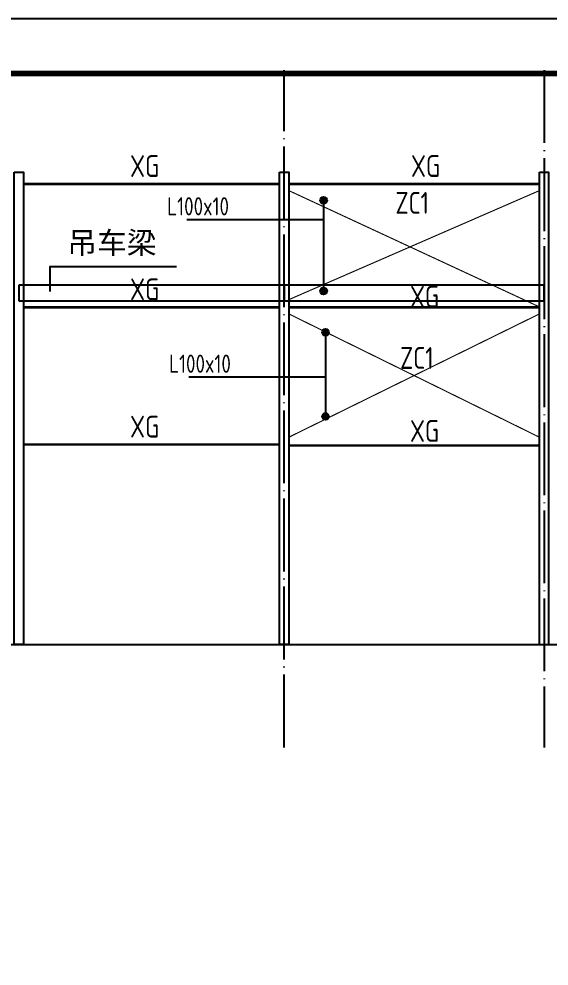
# Model space of a CAD drawing. Extents: x 69728788 to 149766163, y 20718153 to 43663798.
# Drawn here: x 74905635 to 74920220, y 21188486 to 21214524 of the extents above; entities that cross this region are included whole.
import ezdxf
from ezdxf.enums import TextEntityAlignment as Align

# ---------------------------------------------------------------- set-up
doc = ezdxf.new("R2010")
doc.units = 0
doc.header["$LTSCALE"] = 1000
doc.header["$MEASUREMENT"] = 0
doc.linetypes.add('DOTE', pattern=[2.42, 2, -0.2, 0.02, -0.2])
doc.linetypes.add('z', pattern=[36, 30, -2.5, 1, -2.5])
doc.layers.get('0').update_dxf_attribs({"linetype": 'CONTINUOUS'})
for name, color, linetype in [('DOTE', 251, 'DOTE'), ('PUB_DIM', 3, 'CONTINUOUS'), ('PUB_TEXT', 7, 'CONTINUOUS'), ('PUB_TITLE', 4, 'CONTINUOUS'), ('S', 2, 'CONTINUOUS'), ('SAXIS', 253, 'z'), ('钢柱', 3, 'CONTINUOUS')]:
    doc.layers.add(name, color=color, linetype=linetype)
doc.styles.add('_HZDX', font='atssdeng.shx', dxfattribs={"width": 0.8, "bigfont": 'atssdchn.shx'})
doc.styles.add('H1', font='', dxfattribs={"width": 0.7, "height": 300})
doc.styles.add('TSSD_Rein', font='atssdeng.shx', dxfattribs={"width": 0.7, "bigfont": 'atssdchn.shx'})
doc.styles.get('H1').set_extended_font_data('SimSun')

msp = doc.modelspace()

# ---------------------------------------------------------------- hatches: boundary and pattern name
at = {"layer": 'PUB_DIM'}
for points in [[(74913924.3, 21209537, 1), (74914112, 21209537, 1)], [(74913924.3, 21207045.2, 1), (74914112, 21207045.2, 1)], [(74913976.2, 21205908.2, 1), (74914163.9, 21205908.2, 1)], [(74913976.2, 21203595.6, 1), (74914163.9, 21203595.6, 1)]]:
    msp.add_hatch(color=256, dxfattribs=at).paths.add_polyline_path(points)

# ---------------------------------------------------------------- linework, layer by layer
msp.add_lwpolyline([(74906490.6, 21207031.8), (74906490.6, 21207714.8), (74909972.7, 21207714.8)])
at = {"const_width": 50}
msp.add_lwpolyline([(74923267.4, 21197323.6), (74891420.2, 21197323.6)], dxfattribs=at)
at = {"layer": 'DOTE', "color": 252, "linetype": 'DOTE'}
for p, q in [((74912932.9, 21194497.7), (74912932.9, 21213113.9)), ((74920082.9, 21213113.9), (74920082.9, 21194497.7))]:
    msp.add_line(p, q, dxfattribs=at)
at = {"layer": 'PUB_DIM'}
for p, q in [((74914018.2, 21209518.4), (74914018.2, 21207045.2)), ((74914018.2, 21209003.9), (74910258.9, 21209003.9)), ((74914070, 21205889.6), (74914070, 21203595.6)), ((74914070, 21204676.4), (74910310.7, 21204676.4))]:
    msp.add_line(p, q, dxfattribs=at)
for centre in [(74914018.2, 21209537), (74914018.2, 21207045.2), (74914070, 21205908.2), (74914070, 21203595.6)]:
    msp.add_circle(centre, 93.9, dxfattribs=at)
at = {"layer": 'PUB_TITLE'}
msp.add_lwpolyline([(74843468.9, 21151524.5), (74932568.9, 21151524.5), (74932568.9, 21214524.5), (74843468.9, 21214524.5)], close=True, dxfattribs=at)
at = {"layer": 'PUB_TITLE', "const_width": 150}
msp.add_lwpolyline([(74847218.9, 21153024.5), (74931068.9, 21153024.5), (74931068.9, 21213024.5), (74847218.9, 21213024.5)], close=True, dxfattribs=at)
at = {"layer": 'PUB_TITLE', "const_width": 30}
for points in [[(74913057.9, 21206805.6), (74919957.9, 21209806.7)], [(74913057.9, 21209806.7), (74919957.9, 21206605.6)], [(74913057.9, 21206805.6), (74919957.9, 21209806.7)], [(74913057.9, 21209806.7), (74919957.9, 21206605.6)], [(74913057.9, 21203023.7), (74919957.9, 21206416.7)], [(74913057.9, 21206416.7), (74919957.9, 21203023.7)], [(74913057.9, 21203023.7), (74919957.9, 21206416.7)], [(74913057.9, 21206416.7), (74919957.9, 21203023.7)]]:
    msp.add_lwpolyline(points, dxfattribs=at)
at = {"layer": 'S', "ltscale": 100, "const_width": 70}
for points in [[(74905757.9, 21209988.7), (74912807.9, 21209988.7)], [(74913057.9, 21209988.7), (74919957.9, 21209988.7)], [(74905757.9, 21206598.7), (74912807.9, 21206598.7)], [(74913057.9, 21206598.7), (74919957.9, 21206598.7)], [(74905757.9, 21202823.7), (74912807.9, 21202823.7)], [(74913057.9, 21202798.7), (74919957.9, 21202798.7)]]:
    msp.add_lwpolyline(points, dxfattribs=at)
at = {"layer": 'SAXIS'}
for points in [[(74905637.9, 21207213.6), (74912927.9, 21207213.6), (74912927.9, 21206763.6), (74905637.9, 21206763.6)], [(74912937.9, 21207213.6), (74920077.9, 21207213.6), (74920077.9, 21206763.6), (74912937.9, 21206763.6)]]:
    msp.add_lwpolyline(points, close=True, dxfattribs=at)
at = {"layer": '钢柱'}
for points in [[(74905507.9, 21210313.6), (74905757.9, 21210313.6), (74905757.9, 21197323.6), (74905507.9, 21197323.6)], [(74912807.9, 21210313.6), (74913057.9, 21210313.6), (74913057.9, 21197323.6), (74912807.9, 21197323.6)], [(74919957.9, 21210309.4), (74920207.9, 21210309.4), (74920207.9, 21197319.4), (74919957.9, 21197319.4)]]:
    msp.add_lwpolyline(points, close=True, dxfattribs=at)

# ---------------------------------------------------------------- texts
at = {"color": 6, "style": 'H1'}
msp.add_text('吊车梁', height=600, dxfattribs=at).set_placement((74908193.5, 21208382.4), align=Align.MIDDLE)
at = {"layer": 'PUB_TEXT', "style": 'TSSD_Rein', "width": 0.8}
for p in [(74909093.4, 21210481.3), (74916822.4, 21210481.3), (74909093.4, 21207091.3), (74916794.1, 21206891.3), (74909093.4, 21203316.3), (74916794.1, 21203198.2)]:
    msp.add_text('XG', height=600, dxfattribs=at).set_placement(p, align=Align.MIDDLE)
at = {"layer": 'PUB_TEXT', "width": 0.8}
for s, height, style, p in [('L100x10', 500, '_HZDX', (74909714.2, 21209123.3)), ('ZC1', 600, 'TSSD_Rein', (74915994.5, 21209167.6)), ('ZC1', 600, 'TSSD_Rein', (74916122.7, 21204904.5)), ('L100x10', 500, '_HZDX', (74909766.1, 21204795.8))]:
    msp.add_text(s, height=height, dxfattribs=dict(at, style=style)).set_placement(p)

doc.saveas('drawing.dxf')
